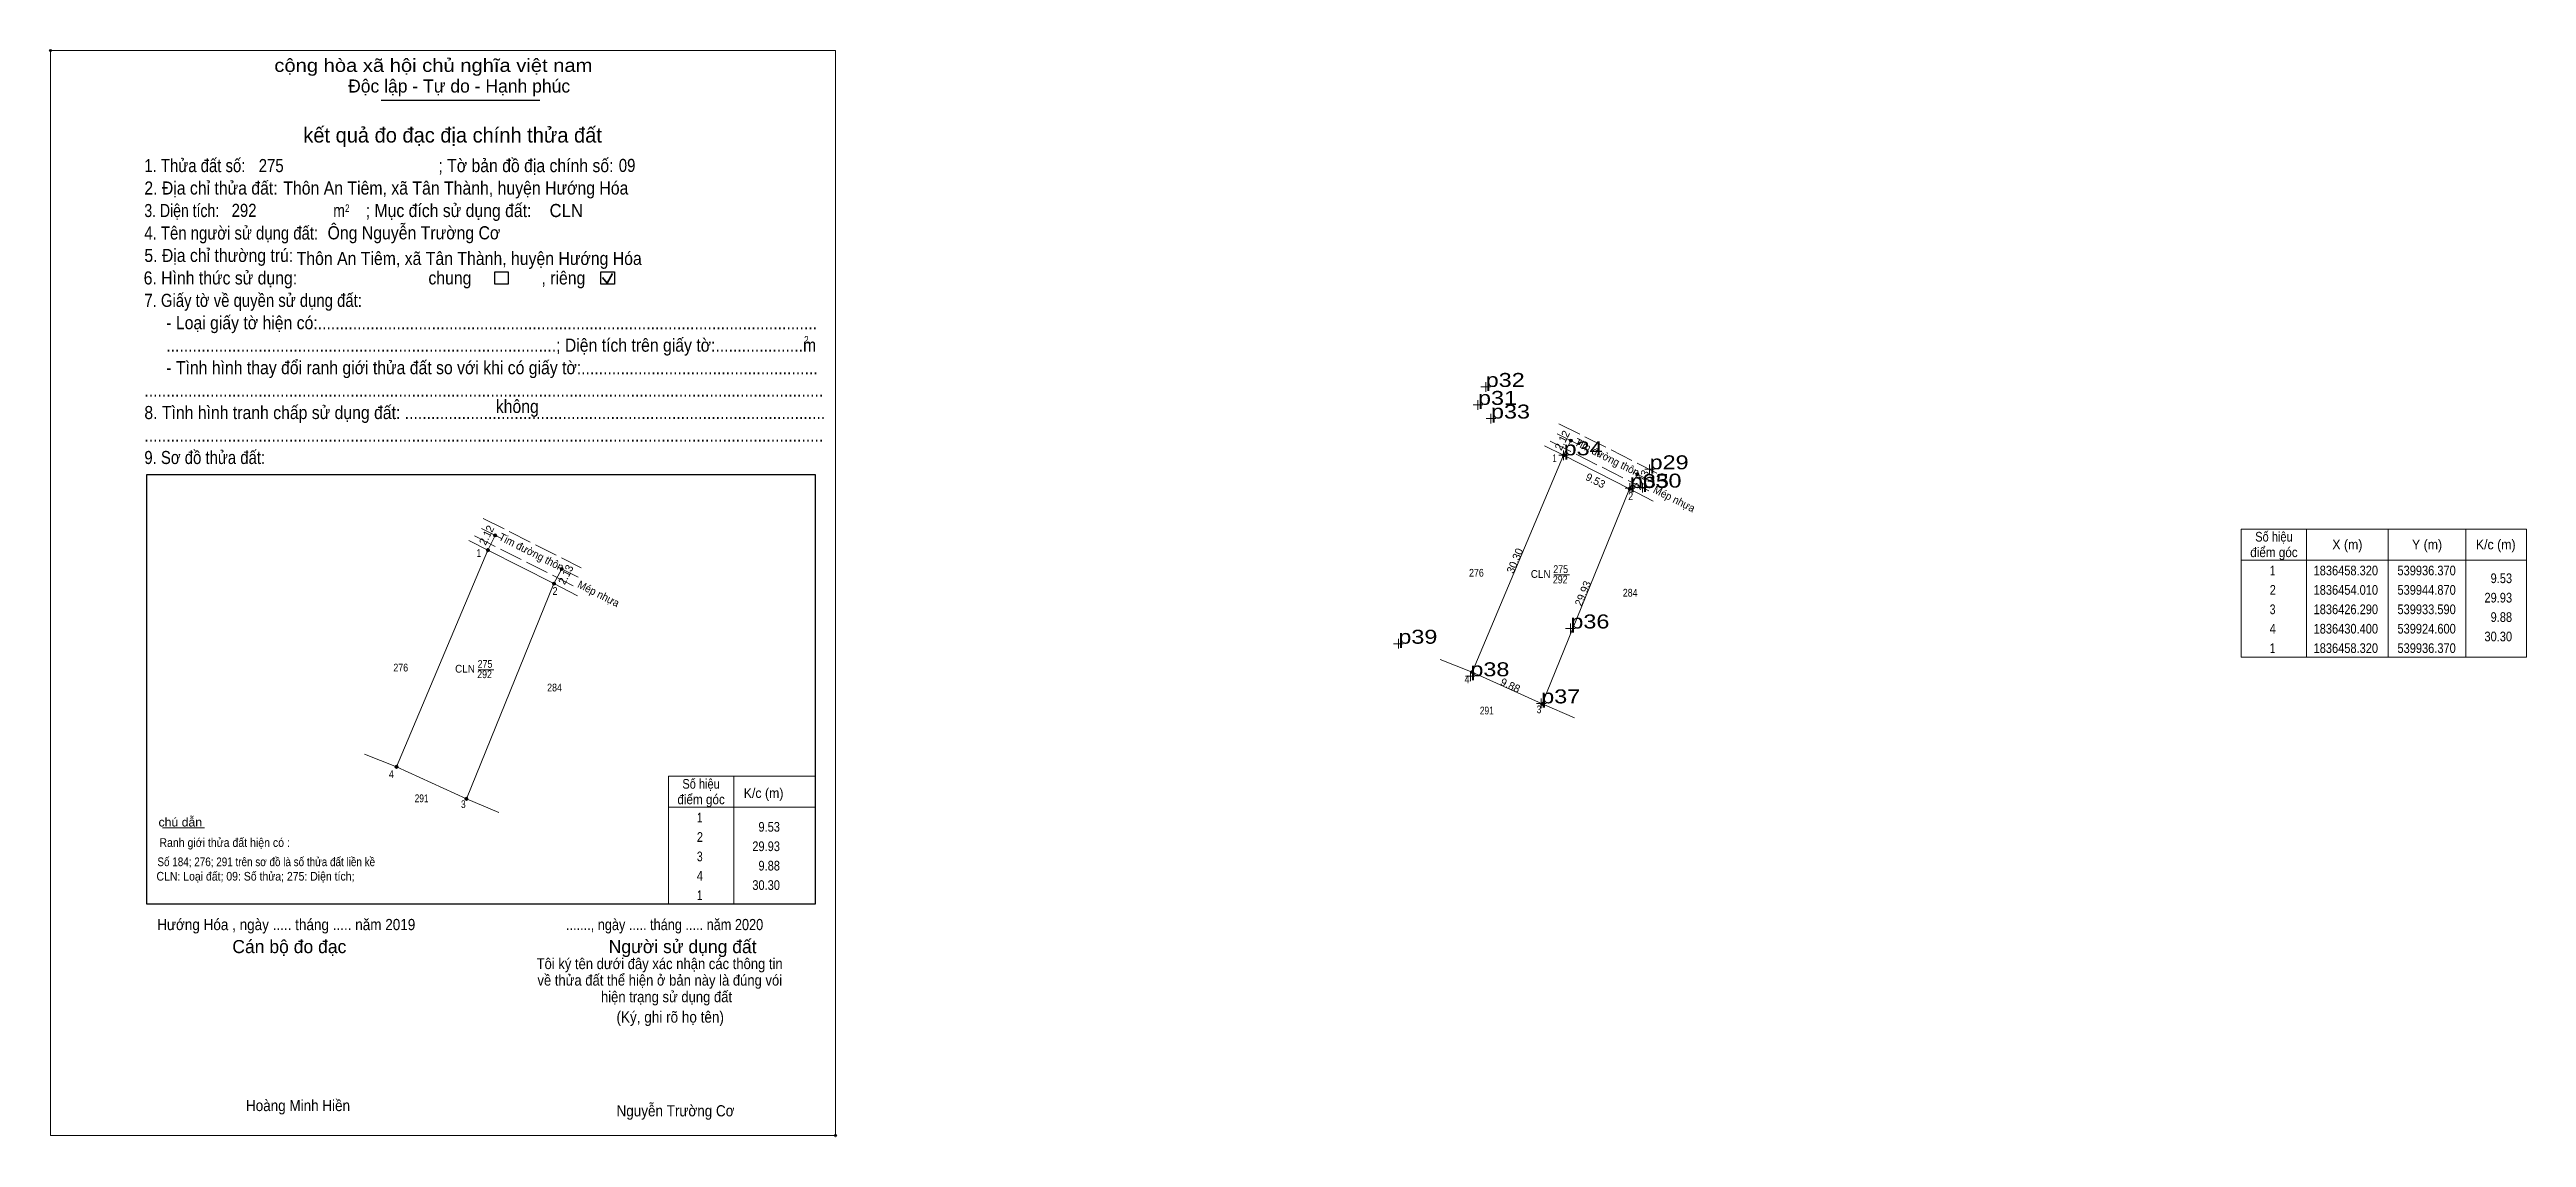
# Model space of a CAD drawing. Header units: metres. Extents: x 539742 to 540060, y 1836370 to 1836511.
import ezdxf
from ezdxf.enums import TextEntityAlignment as Align

# ---------------------------------------------------------------- set-up
doc = ezdxf.new("R2010")
doc.units = ezdxf.units.M
doc.header["$LTSCALE"] = 0.5
doc.header["$PDMODE"] = 32
doc.header["$PDSIZE"] = 0.25
doc.linetypes.add('LONG_DASHED', pattern=[7.5, 6, -1.5])
for name, color, linetype, lineweight in [('1', 7, 'Continuous', 13), ('10', 7, 'Continuous', 13), ('15', 7, 'LONG_DASHED', 13), ('17', 7, 'Continuous', 13), ('2', 7, 'Continuous', 25), ('63', 7, 'Continuous', 13), ('7', 7, 'Continuous', 13)]:
    doc.layers.add(name, color=color, linetype=linetype, lineweight=lineweight)
doc.layers.add('12', color=7, linetype='Continuous')
doc.layers.add('6', color=7, linetype='Continuous')

msp = doc.modelspace()

# ---------------------------------------------------------------- hatches: boundary and pattern name
at = {"layer": '63'}
for points in [[(539937.5, 1836460.22, 1), (539937.1, 1836460.22, 1)], [(539936.57, 1836458.32, 1), (539936.17, 1836458.32, 1)], [(539945.07, 1836454.01, 1), (539944.67, 1836454.01, 1)], [(539946.06, 1836455.9, 1), (539945.66, 1836455.9, 1)], [(539799.06, 1836448.01, 1), (539798.66, 1836448.01, 1)], [(539798.13, 1836446.11, 1), (539797.73, 1836446.11, 1)], [(539807.62, 1836443.69, 1), (539807.22, 1836443.69, 1)], [(539806.63, 1836441.8, 1), (539806.23, 1836441.8, 1)], [(539924.8, 1836430.4, 1), (539924.4, 1836430.4, 1)], [(539933.79, 1836426.29, 1), (539933.39, 1836426.29, 1)], [(539786.36, 1836418.19, 1), (539785.96, 1836418.19, 1)], [(539795.35, 1836414.08, 1), (539794.95, 1836414.08, 1)]]:
    msp.add_hatch(color=256, dxfattribs=at).paths.add_polyline_path(points)

# ---------------------------------------------------------------- linework, layer by layer
at = {"layer": '1'}
for points in [[(539936.37, 1836458.32), (539944.87, 1836454.01), (539933.59, 1836426.29), (539924.6, 1836430.4)], [(539797.93, 1836446.11), (539806.43, 1836441.8), (539795.15, 1836414.08), (539786.16, 1836418.19)]]:
    msp.add_lwpolyline(points, close=True, dxfattribs=at)
at = {"layer": '10'}
for p, q in [((539933.89, 1836459.56), (539936.37, 1836458.32)), ((539936.37, 1836458.32), (539944.87, 1836454.01)), ((539933.59, 1836426.29), (539944.87, 1836454.01)), ((539944.87, 1836454.01), (539947.9, 1836452.43)), ((539795.45, 1836447.35), (539797.93, 1836446.11)), ((539797.93, 1836446.11), (539806.43, 1836441.8)), ((539795.15, 1836414.08), (539806.43, 1836441.8)), ((539806.43, 1836441.8), (539809.46, 1836440.22)), ((539933.59, 1836426.29), (539937.76, 1836424.52)), ((539795.15, 1836414.08), (539799.32, 1836412.31))]:
    msp.add_line(p, q, dxfattribs=at)
for points in [[(539920.5, 1836432.03), (539924.6, 1836430.4), (539933.59, 1836426.29)], [(539782.06, 1836419.82), (539786.16, 1836418.19), (539795.15, 1836414.08)]]:
    msp.add_lwpolyline(points, dxfattribs=at)
at = {"layer": '15'}
for p, q in [((539934.62, 1836460.15), (539947.58, 1836453.62)), ((539935.53, 1836461.11), (539938.2, 1836459.76)), ((539935.77, 1836462.39), (539948.38, 1836456.04)), ((539945.31, 1836456.17), (539948.07, 1836454.78)), ((539796.18, 1836447.94), (539809.14, 1836441.41)), ((539797.09, 1836448.9), (539799.76, 1836447.55)), ((539797.33, 1836450.18), (539809.94, 1836443.83)), ((539806.87, 1836443.96), (539809.63, 1836442.57))]:
    msp.add_line(p, q, dxfattribs=at)
at = {"layer": '15', "linetype": 'Continuous'}
for p, q in [((539936.37, 1836458.32), (539924.6, 1836430.4)), ((539797.93, 1836446.11), (539786.16, 1836418.19))]:
    msp.add_line(p, q, dxfattribs=at)
at = {"layer": '17'}
msp.add_line((539756.03, 1836410.34), (539761.44, 1836410.34), dxfattribs=at)
at = {"layer": '2'}
for p, q in [((539784.19, 1836504.06), (539804.62, 1836504.06)), ((539754.02, 1836455.87), (539840.04, 1836455.87)), ((539840.04, 1836455.87), (539840.04, 1836400.5))]:
    msp.add_line(p, q, dxfattribs=at)
at = {"layer": '2', "lineweight": 35}
for p, q in [((539812.69, 1836481.22), (539813.26, 1836480.48)), ((539813.26, 1836480.48), (539813.96, 1836481.73))]:
    msp.add_line(p, q, dxfattribs=at)
at = {"layer": '2', "lineweight": 13}
msp.add_lwpolyline([(539741.63, 1836510.47), (539842.67, 1836510.47), (539842.67, 1836370.72), (539741.63, 1836370.72)], close=True, dxfattribs=at)
at = {"layer": '2'}
for points in [[(539798.81, 1836481.97), (539800.55, 1836481.97), (539800.55, 1836480.35), (539798.81, 1836480.35)], [(539812.46, 1836481.97), (539814.2, 1836481.97), (539814.2, 1836480.35), (539812.46, 1836480.35)]]:
    msp.add_lwpolyline(points, close=True, dxfattribs=at)
msp.add_lwpolyline([(539840.04, 1836400.5), (539754.02, 1836400.5), (539754.02, 1836455.87)], dxfattribs=at)
for p in [(539741.63, 1836510.47), (539842.67, 1836370.72)]:
    msp.add_point(p, dxfattribs=at)
at = {"layer": '63'}
for p, q in [((539937.3, 1836460.22), (539936.35, 1836458.33)), ((539945.86, 1836455.9), (539944.87, 1836454.01)), ((539798.86, 1836448.01), (539797.91, 1836446.12)), ((540031.99, 1836448.83), (540031.99, 1836432.33)), ((540042.49, 1836448.83), (540042.49, 1836432.33)), ((540052.49, 1836448.83), (540052.49, 1836432.33)), ((540023.59, 1836444.83), (540060.29, 1836444.83)), ((539807.42, 1836443.69), (539806.43, 1836441.8)), ((539935.13, 1836442.91), (539937.14, 1836442.91)), ((539796.69, 1836430.7), (539798.7, 1836430.7)), ((539821.16, 1836417), (539840.04, 1836417)), ((539829.56, 1836417), (539829.56, 1836400.5)), ((539840.04, 1836417), (539840.04, 1836400.5)), ((539821.16, 1836413), (539840.04, 1836413))]:
    msp.add_line(p, q, dxfattribs=at)
msp.add_lwpolyline([(540023.59, 1836448.83), (540060.29, 1836448.83), (540060.29, 1836432.33), (540023.59, 1836432.33)], close=True, dxfattribs=at)
msp.add_lwpolyline([(539840.04, 1836400.5), (539821.16, 1836400.5), (539821.16, 1836417)], dxfattribs=at)
for centre in [(539937.3, 1836460.22), (539936.37, 1836458.32), (539944.87, 1836454.01), (539945.86, 1836455.9), (539798.86, 1836448.01), (539797.93, 1836446.11), (539807.42, 1836443.69), (539806.43, 1836441.8), (539924.6, 1836430.4), (539933.59, 1836426.29), (539786.16, 1836418.19), (539795.15, 1836414.08)]:
    msp.add_circle(centre, 0.2, dxfattribs=at)
at = {"layer": '7'}
for p, q in [((539926.97, 1836467.13), (539925.72, 1836467.13)), ((539926.34, 1836466.51), (539926.34, 1836467.76)), ((539925.98, 1836464.82), (539924.73, 1836464.82)), ((539925.35, 1836464.2), (539925.35, 1836465.44)), ((539927.64, 1836463.06), (539926.39, 1836463.06)), ((539927.02, 1836462.43), (539927.02, 1836463.68)), ((539937, 1836458.32), (539935.75, 1836458.32)), ((539936.37, 1836457.69), (539936.37, 1836458.94)), ((539947.44, 1836455.89), (539947.44, 1836457.14)), ((539945.53, 1836454.11), (539944.28, 1836454.11)), ((539944.9, 1836453.49), (539944.9, 1836454.73)), ((539947.14, 1836454.16), (539945.89, 1836454.16)), ((539946.52, 1836453.54), (539946.52, 1836454.78)), ((539948.06, 1836456.52), (539946.82, 1836456.52)), ((539915.1, 1836433.43), (539915.1, 1836434.68)), ((539937.87, 1836436.02), (539936.62, 1836436.02)), ((539937.24, 1836435.39), (539937.24, 1836436.64)), ((539915.73, 1836434.05), (539914.48, 1836434.05)), ((539924.99, 1836429.86), (539923.75, 1836429.86)), ((539924.37, 1836429.23), (539924.37, 1836430.48)), ((539934.12, 1836426.37), (539932.87, 1836426.37)), ((539933.49, 1836425.74), (539933.49, 1836426.99))]:
    msp.add_line(p, q, dxfattribs=at)

# ---------------------------------------------------------------- texts
at = {"layer": '1'}
for s, width, p in [('275', 0.85, (539935.99, 1836443.16)), ('276', 0.85, (539925.145, 1836442.69)), ('CLN', 0.95, (539933.415, 1836442.54)), ('292', 0.85, (539935.935, 1836441.83)), ('284', 0.85, (539944.94, 1836440.12)), ('276', 0.85, (539786.705, 1836430.48)), ('CLN', 0.95, (539794.975, 1836430.33)), ('275', 0.85, (539797.55, 1836430.95)), ('292', 0.85, (539797.495, 1836429.62)), ('284', 0.85, (539806.5, 1836427.91)), ('291', 0.8, (539926.485, 1836424.95)), ('291', 0.8, (539789.395, 1836413.64))]:
    msp.add_text(s, height=1, dxfattribs=dict(at, width=width)).set_placement(p, align=Align.CENTER)
at = {"layer": '12', "width": 1.25}
for s, p in [('p31', (539925.35, 1836464.82)), ('p32', (539926.34, 1836467.13)), ('p33', (539927.02, 1836463.06)), ('p34', (539936.37, 1836458.32)), ('p29', (539947.44, 1836456.52)), ('p35', (539944.9, 1836454.11)), ('p30', (539946.52, 1836454.16)), ('p36', (539937.24, 1836436.02)), ('p39', (539915.1, 1836434.05)), ('p38', (539924.37, 1836429.86)), ('p37', (539933.49, 1836426.37))]:
    msp.add_text(s, height=1.8, dxfattribs=at).set_placement(p)
at = {"layer": '2'}
for s, height, width, p in [('cộng hòa xã hội chủ nghĩa việt nam', 1.686, 1.15, (539770.44, 1836507.71)), ('1. Thửa đất số:', 1.686, 0.85, (539753.71, 1836494.8)), ('275', 1.69, 0.85, (539768.43, 1836494.8)), ('; Tờ bản đồ địa chính số:', 1.686, 0.9, (539791.55, 1836494.8)), ('09', 1.69, 0.85, (539814.77, 1836494.82)), ('2. Địa chỉ thửa đất:', 1.686, 0.9, (539753.71, 1836491.91)), ('Thôn An Tiêm, xã Tân Thành, huyện Hướng Hóa', 1.69, 0.9, (539771.59, 1836491.91)), ('3. Diện tích:', 1.686, 0.8, (539753.71, 1836489.01)), ('292', 1.69, 0.85, (539764.94, 1836489.03)), ('m', 1.686, 0.8, (539778.02, 1836489.01)), ('2', 0.9636, 0.8, (539779.54, 1836489.68)), ('; Mục đích sử dụng đất:', 1.686, 0.9, (539782.2, 1836489.01)), ('CLN', 1.69, 0.95, (539805.86, 1836489.01)), ('4. Tên người sử dụng đất:', 1.686, 0.85, (539753.71, 1836486.12)), ('Ông Nguyễn Trường Cơ', 1.69, 0.9, (539777.29, 1836486.14)), ('6. Hình thức sử dụng:', 1.686, 0.9, (539753.62, 1836480.33)), ('5. Địa chỉ thường trú:', 1.686, 0.9, (539753.71, 1836483.23)), ('Thôn An Tiêm, xã Tân Thành, huyện Hướng Hóa', 1.69, 0.9, (539773.31, 1836482.84)), ('7. Giấy tờ về quyền sử dụng đất:', 1.686, 0.85, (539753.71, 1836477.44)), ('chung                , riêng', 1.686, 0.9, (539790.27, 1836480.33)), ('     - Loại giấy tờ hiện có:..................................................................................................................', 1.686, 0.9, (539753.71, 1836474.56)), ('     .........................................................................................; Diện tích trên giấy tờ:....................m', 1.686, 0.9, (539753.71, 1836471.67)), ('2', 0.9636, 0.8, (539838.63, 1836472.73)), ('     - Tình hình thay đổi ranh giới thửa đất so với khi có giấy tờ:......................................................', 1.686, 0.9, (539753.71, 1836468.77)), ('8. Tình hình tranh chấp sử dụng đất: ................................................................................................', 1.686, 0.9, (539753.71, 1836462.99)), ('...........................................................................................................................................................', 1.686, 0.9, (539753.71, 1836465.88)), ('không', 1.687, 0.9, (539798.94, 1836463.78)), ('...........................................................................................................................................................', 1.686, 0.9, (539753.71, 1836460.09)), ('9. Sơ đồ thửa đất:', 1.686, 0.85, (539753.71, 1836457.2)), ('Hướng Hóa , ngày ..... tháng ..... năm 2019', 1.444, 0.9, (539755.36, 1836397.16)), ('......., ngày ..... tháng ..... năm 2020', 1.44, 0.85, (539807.97, 1836397.16)), ('(Ký, ghi rõ họ tên)', 1.446, 0.9, (539814.47, 1836385.25)), ('Hoàng Minh Hiền', 1.44, 0.9, (539766.79, 1836373.85)), ('Nguyễn Trường Cơ', 1.44, 0.9, (539814.48, 1836373.17))]:
    msp.add_text(s, height=height, dxfattribs=dict(at, width=width)).set_placement(p)
for s, height, p in [('Độc lập - Tự do - Hạnh phúc', 1.686, (539779.93, 1836505.05)), ('Người sử dụng đất', 1.686, (539813.47, 1836394.2)), ('Cán bộ đo đạc', 1.687, (539765.03, 1836394.2))]:
    msp.add_text(s, height=height, dxfattribs=at).set_placement(p)
for s, height, p in [('kết quả đo đạc địa chính thửa đất', 1.928, (539793.38, 1836498.61)), ('.', 0.4819, (539842.6687, 1836370.45))]:
    msp.add_text(s, height=height, dxfattribs=at).set_placement(p, align=Align.CENTER)
at = {"layer": '2', "width": 0.9}
for s, p in [('Tôi ký tên dưới đây xác nhận các thông tin', (539820.025, 1836392.14)), ('về thửa đất thể hiện ở bản này là đúng vói', (539820.045, 1836390.02)), ('hiện trạng sử dụng đất', (539820.91, 1836387.88))]:
    msp.add_text(s, height=1.393, dxfattribs=at).set_placement(p, align=Align.CENTER)
at = {"layer": '6'}
for s, height, width, p in [('chú dẫn', 1.123, 1.05, (539755.53, 1836410.51)), ('Ranh giới thửa đất hiện có :', 1.126, 0.9, (539755.65, 1836407.88)), ('Số 184; 276; 291 trên sơ đồ là số thửa đất liền kề', 1.12, 0.85, (539755.39, 1836405.4)), ('CLN: Loại đất; 09: Số thửa; 275: Diện tích;', 1.12, 0.9, (539755.27, 1836403.54))]:
    msp.add_text(s, height=height, dxfattribs=dict(at, width=width)).set_placement(p)
at = {"layer": '63'}
for s, rotation, p in [('2.12', 63.314, (539936.646, 1836460.0254)), ('9.53', 333.112, (539940.2439, 1836454.6196)), ('2.13', 63.314, (539946.8359, 1836454.9454)), ('2.12', 63.314, (539798.206, 1836447.8155)), ('2.13', 63.314, (539808.3959, 1836442.7355)), ('30.30', 67.142, (539930.5574, 1836444.5458)), ('29.93', 67.857, (539939.3131, 1836440.3365)), ('9.88', 335.431, (539929.3021, 1836428.2359))]:
    msp.add_text(s, height=1, rotation=rotation, dxfattribs=at).set_placement(p, align=Align.CENTER)
at = {"layer": '63', "width": 0.95}
for s, p in [('Tim đường thôn', (539941.7297, 1836457.6362)), ('Mép nhựa', (539950.3797, 1836452.2579)), ('Tim đường thôn', (539803.2897, 1836445.4262)), ('Mép nhựa', (539811.9397, 1836440.0479))]:
    msp.add_text(s, height=1, rotation=333.216, dxfattribs=at).set_placement(p, align=Align.CENTER)
at = {"layer": '63'}
for s, height, width, p in [(' 1', 1, 0.75, (539935.48, 1836457.45)), (' 2', 1, 0.85, (539945.32, 1836452.56)), (' 1', 1, 0.75, (539797.04, 1836445.24)), (' 2', 1, 0.85, (539806.88, 1836440.35)), ('9.53', 1.25, 0.85, (540058.44, 1836441.86)), ('29.93', 1.25, 0.85, (540058.44, 1836439.36)), ('9.88', 1.25, 0.85, (540058.44, 1836436.86)), ('30.30', 1.25, 0.85, (540058.44, 1836434.36)), (' 4', 1, 0.85, (539924.26, 1836428.97)), (' 3', 1, 0.8, (539933.5, 1836425.1)), (' 4', 1, 0.85, (539785.82, 1836416.76)), (' 3', 1, 0.8, (539795.06, 1836412.89)), ('9.53', 1.25, 0.85, (539835.51, 1836409.84)), ('29.93', 1.25, 0.85, (539835.51, 1836407.34)), ('9.88', 1.25, 0.85, (539835.51, 1836404.84)), ('30.30', 1.25, 0.85, (539835.51, 1836402.34))]:
    msp.add_text(s, height=height, dxfattribs=dict(at, width=width)).set_placement(p, align=Align.RIGHT)
for s, width, p in [('Số hiệu', 0.85, (540027.79, 1836447.21)), ('X (m)', 0.95, (540037.24, 1836446.21)), ('Y (m)', 0.95, (540047.495, 1836446.21)), ('K/c (m)', 0.95, (540056.335, 1836446.21)), ('điểm góc', 0.9, (540027.79, 1836445.21)), (' 1', 0.75, (540027.44, 1836442.86)), ('1836458.320', 0.85, (540037.04, 1836442.86)), ('539936.370', 0.85, (540047.44, 1836442.86)), (' 2', 0.85, (540027.445, 1836440.36)), ('1836454.010', 0.85, (540037.04, 1836440.36)), ('539944.870', 0.85, (540047.44, 1836440.36)), (' 3', 0.8, (540027.435, 1836437.86)), ('1836426.290', 0.85, (540037.04, 1836437.86)), ('539933.590', 0.85, (540047.44, 1836437.86)), (' 4', 0.85, (540027.44, 1836435.36)), ('1836430.400', 0.85, (540037.04, 1836435.36)), ('539924.600', 0.85, (540047.44, 1836435.36)), (' 1', 0.75, (540027.44, 1836432.86)), ('1836458.320', 0.85, (540037.04, 1836432.86)), ('539936.370', 0.85, (540047.44, 1836432.86)), ('Số hiệu', 0.85, (539825.36, 1836415.38)), ('K/c (m)', 0.95, (539833.405, 1836414.19)), ('điểm góc', 0.9, (539825.36, 1836413.38)), (' 1', 0.75, (539825.01, 1836411.03)), (' 2', 0.85, (539825.015, 1836408.53)), (' 3', 0.8, (539825.005, 1836406.03)), (' 4', 0.85, (539825.01, 1836403.53)), (' 1', 0.75, (539825.01, 1836401.03))]:
    msp.add_text(s, height=1.25, dxfattribs=dict(at, width=width)).set_placement(p, align=Align.CENTER)

doc.saveas('drawing.dxf')
